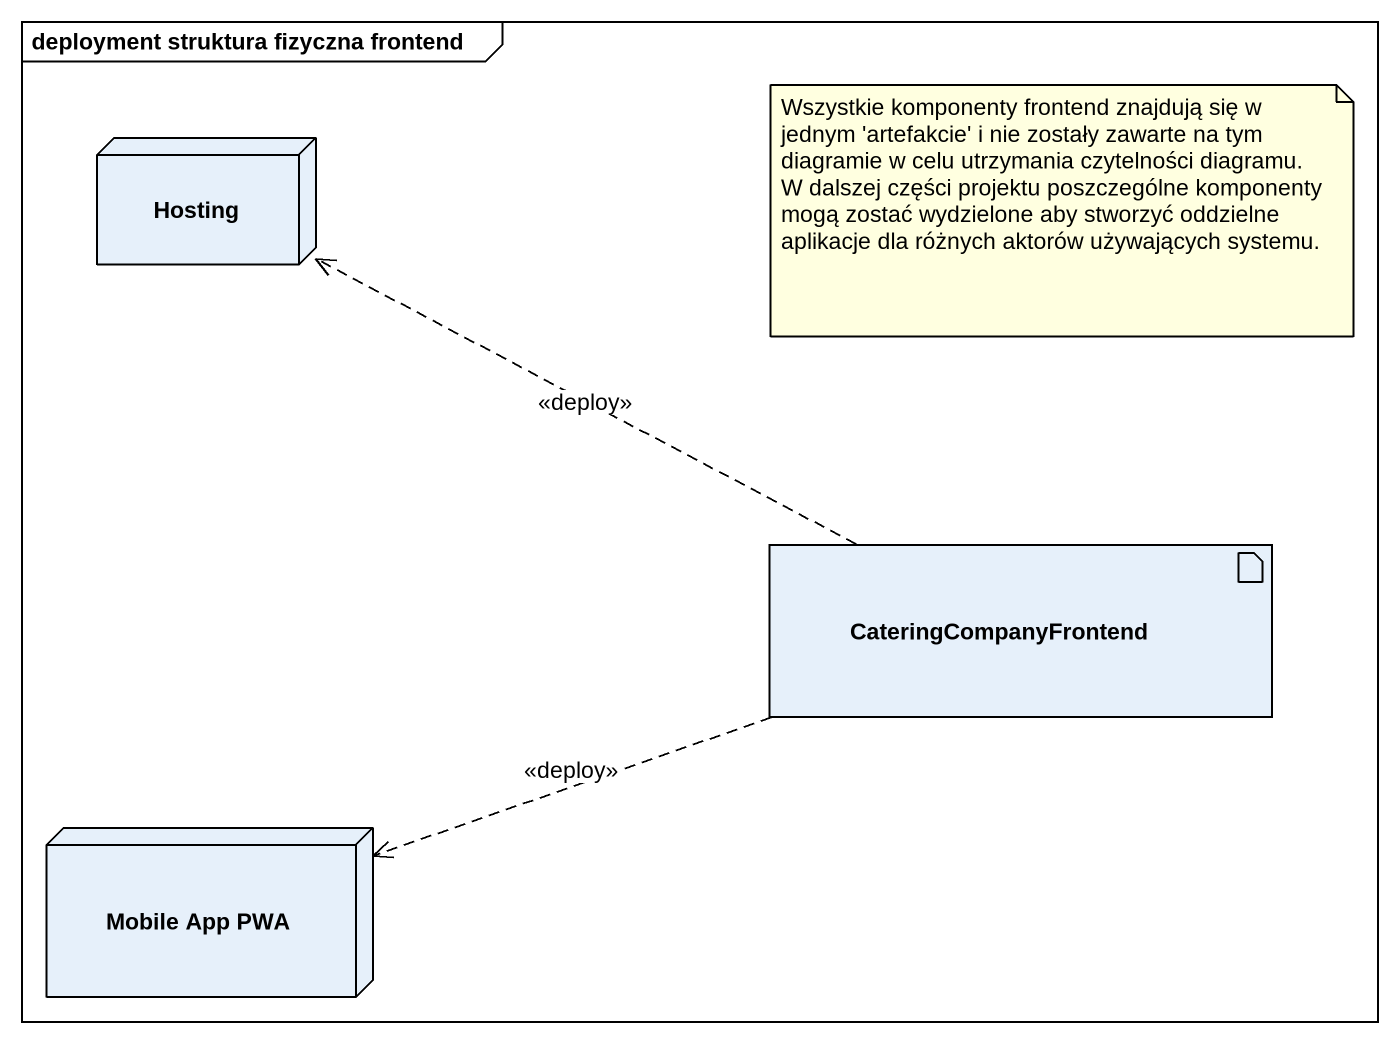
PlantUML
@startuml
mainframe deployment struktura fizyczna frontend
node Hosting
artifact CateringCompanyFrontend
node "Mobile App PWA" as Mobile_App_PWA
CateringCompanyFrontend .left.> Hosting : <<deploy>>
CateringCompanyFrontend .left.> Mobile_App_PWA : <<deploy>>
note as N1
  Wszystkie komponenty frontend znajdują się w jednym 'artefakcie' i nie zostały zawarte na tym diagramie w celu utrzymania czytelności diagramu. W dalszej części projektu poszczególne komponenty mogą zostać wydzielone aby stworzyć oddzielne aplikacje dla różnych aktorów używających systemu.
end note
@enduml
